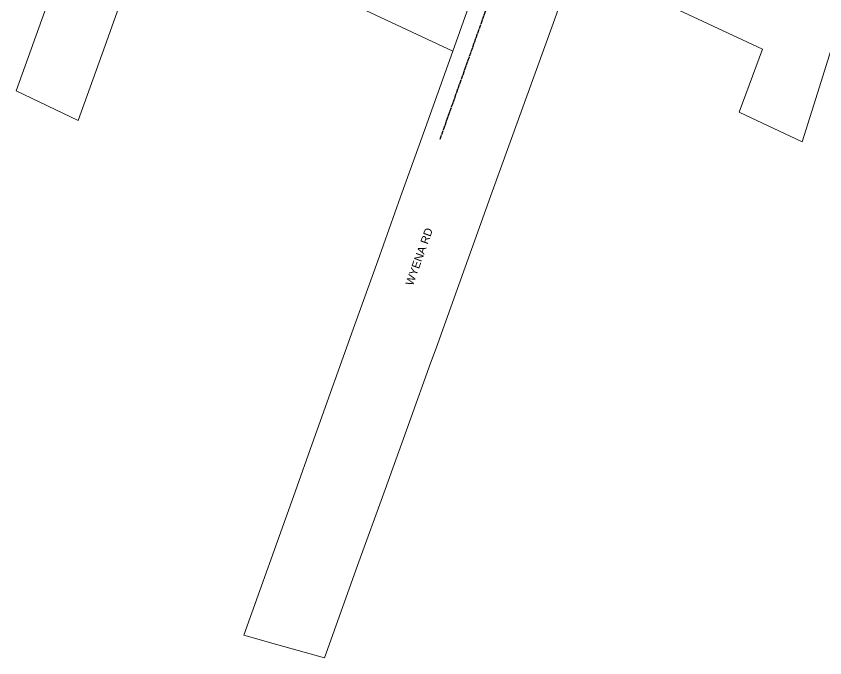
# Model space of a CAD drawing. Header units: metres. Extents: x 309867 to 310865, y 6256930 to 6257690.
# Drawn here: x 310150.8 to 310332.5, y 6256929.6 to 6257074 of the extents above; entities that cross this region are included whole.
import ezdxf

# ---------------------------------------------------------------- set-up
doc = ezdxf.new("R2010")
doc.units = ezdxf.units.M
doc.linetypes.add('Cable Exist OH', pattern=[1, 1, 0])
for name, color, linetype, lineweight in [('Cadastre Buildings_SP_EXT', 9, 'Continuous', 5), ('Cadastre Land Parcels_SP_EXT', 9, 'Continuous', 5), ('Cadastre Roads_SP_EXT', 9, 'Continuous', 5)]:
    doc.layers.add(name, color=color, linetype=linetype, lineweight=lineweight)
doc.layers.add('Mains_SL_EXT', color=7, linetype='Continuous')
doc.styles.get("Standard").update_dxf_attribs({"font": 'arial.ttf'})

msp = doc.modelspace()

# ---------------------------------------------------------------- linework, layer by layer
at = {"layer": 'Cadastre Buildings_SP_EXT', "linetype": 'Continuous'}
msp.add_lwpolyline([(310331.3, 6257058.03), (310335.35, 6257071.03), (310336.18, 6257073.69), (310339.34, 6257083.86), (310318.33, 6257093.84), (310284.81, 6257109.53), (310276.45, 6257086.29), (310318.54, 6257066.57), (310313.27, 6257052.4), (310327.44, 6257045.69), (310331.3, 6257058.03)], close=True, dxfattribs=at)
at = {"layer": 'Cadastre Land Parcels_SP_EXT', "linetype": 'Continuous'}
msp.add_lwpolyline([(310225.6, 6257094.12), (310212.55, 6257100.36), (310207.45, 6257085.55), (310248.91, 6257066.08), (310254.02, 6257080.46), (310225.6, 6257094.12)], close=True, dxfattribs=at)
at = {"layer": 'Cadastre Roads_SP_EXT', "linetype": 'Continuous'}
for points in [[(310194.02, 6257132.81), (310185.84, 6257135.76), (310179.82, 6257137.93), (310173.75, 6257121.1), (310166.23, 6257100.14), (310158.57, 6257078.9), (310150.78, 6257057.14), (310164.71, 6257050.51), (310171.43, 6257069.26), (310171.87, 6257070.5), (310178.2, 6257088.3), (310185, 6257107.43), (310194.02, 6257132.81)], [(310276.45, 6257086.29), (310267.94, 6257094.15), (310260.97, 6257100.6), (310254.02, 6257080.46), (310248.91, 6257066.08), (310242.3, 6257047.62), (310237.17, 6257033.32), (310232.04, 6257018.91), (310226.93, 6257004.62), (310217.69, 6256978.81), (310213.08, 6256965.93), (310201.94, 6256934.74), (310209.56, 6256932.59), (310220.04, 6256929.63), (310227.53, 6256950.43), (310233.69, 6256967.51), (310239.16, 6256982.72), (310243.91, 6256995.94), (310245.14, 6256999.28), (310250.27, 6257013.56), (310257.76, 6257034.42), (310271.44, 6257072.29), (310276.45, 6257086.29)]]:
    msp.add_lwpolyline(points, close=True, dxfattribs=at)
at = {"layer": 'Mains_SL_EXT', "linetype": 'Cable Exist OH'}
msp.add_lwpolyline([(310246.06, 6257046.28), (310260.72, 6257087.61), (310272.37, 6257119.79)], dxfattribs=at)

# ---------------------------------------------------------------- texts
at = {"layer": 'Cadastre Roads_SP_EXT'}
msp.add_text('WYENA RD', height=1.8, rotation=70.2615, dxfattribs=at).set_placement((310239.91, 6257013.18))

doc.saveas('drawing.dxf')
